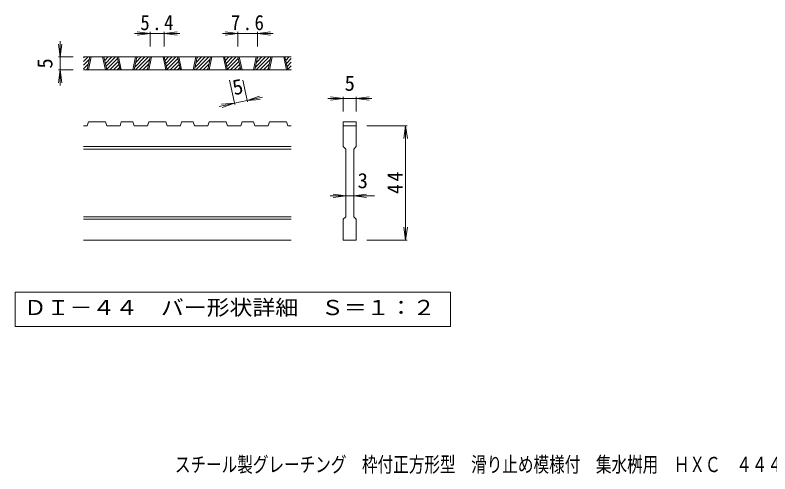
# Model space of a CAD drawing. Units: millimetres on the paper, enlarged 6 times, with parts at other scales. Extents: x -721 to 1022, y -820 to 779.
# Drawn here: x -721 to 150, y -820 to -290 of the extents above; entities that cross this region are included whole.
import ezdxf
from ezdxf.enums import TextEntityAlignment as Align

# ---------------------------------------------------------------- set-up
doc = ezdxf.new("R2010")
doc.units = ezdxf.units.MM
doc.header["$LTSCALE"] = 6
doc.layers.add('D-0_通り芯', color=3, linetype='Continuous', lineweight=9)
doc.layers.add('D-4_寸法', color=7, linetype='Continuous', lineweight=9)
doc.layers.add('F-5_F-5ﾚｲﾔ', color=2, linetype='Continuous')
doc.styles.add('ＭＳ ゴシック', font='')
doc.styles.get('ＭＳ ゴシック').set_extended_font_data('MS Gothic')

msp = doc.modelspace()

# ---------------------------------------------------------------- linework, layer by layer
at = {"layer": 'D-0_通り芯'}
for p, q in [((-642.264, -343.561), (-636.824, -338.121)), ((-642.264, -339.318), (-641.067, -338.121)), ((-402.264, -338.121), (-642.264, -338.121)), ((-638.138, -353.121), (-634.928, -338.121)), ((-636.638, -353.121), (-633.428, -338.121)), ((-620.138, -338.121), (-616.928, -353.121)), ((-618.638, -338.121), (-615.428, -353.121)), ((-618.535, -338.6), (-618.056, -338.121)), ((-617.788, -342.095), (-613.814, -338.121)), ((-617.04, -345.589), (-609.571, -338.121)), ((-616.292, -349.084), (-605.329, -338.121)), ((-600.088, -353.121), (-603.298, -338.121)), ((-598.588, -353.121), (-601.798, -338.121)), ((-582.088, -338.121), (-585.298, -353.121)), ((-580.588, -338.121), (-583.798, -353.121)), ((-583.093, -349.827), (-571.387, -338.121)), ((-582.145, -353.121), (-567.145, -338.121)), ((-581.938, -344.429), (-575.63, -338.121)), ((-580.783, -339.031), (-579.873, -338.121)), ((-568.459, -353.121), (-565.249, -338.121)), ((-566.959, -353.121), (-563.749, -338.121)), ((-550.459, -338.121), (-547.249, -353.121)), ((-548.959, -338.121), (-545.749, -353.121)), ((-548.856, -338.6), (-548.377, -338.121)), ((-548.108, -342.095), (-544.135, -338.121)), ((-547.36, -345.589), (-539.892, -338.121)), ((-546.613, -349.084), (-535.649, -338.121)), ((-530.409, -353.121), (-533.619, -338.121)), ((-528.909, -353.121), (-532.119, -338.121)), ((-512.409, -338.121), (-515.619, -353.121)), ((-510.909, -338.121), (-514.119, -353.121)), ((-513.414, -349.827), (-501.708, -338.121)), ((-512.466, -353.121), (-497.466, -338.121)), ((-512.259, -344.429), (-505.951, -338.121)), ((-511.104, -339.031), (-510.193, -338.121)), ((-498.779, -353.121), (-495.569, -338.121)), ((-497.279, -353.121), (-494.069, -338.121)), ((-480.779, -338.121), (-477.569, -353.121)), ((-479.279, -338.121), (-476.069, -353.121)), ((-479.177, -338.6), (-478.698, -338.121)), ((-478.429, -342.095), (-474.455, -338.121)), ((-477.681, -345.589), (-470.213, -338.121)), ((-476.933, -349.084), (-465.97, -338.121)), ((-460.73, -353.121), (-463.94, -338.121)), ((-459.23, -353.121), (-462.44, -338.121)), ((-442.73, -338.121), (-445.94, -353.121)), ((-441.23, -338.121), (-444.44, -353.121)), ((-443.735, -349.827), (-432.029, -338.121)), ((-442.787, -353.121), (-427.786, -338.121)), ((-442.58, -344.429), (-436.272, -338.121)), ((-441.425, -339.031), (-440.514, -338.121)), ((-429.1, -353.121), (-425.89, -338.121)), ((-427.6, -353.121), (-424.39, -338.121)), ((-411.1, -338.121), (-407.89, -353.121)), ((-409.6, -338.121), (-406.39, -353.121)), ((-409.498, -338.6), (-409.019, -338.121)), ((-408.75, -342.095), (-404.776, -338.121)), ((-408.002, -345.589), (-402.264, -339.851)), ((-642.264, -347.803), (-635.567, -341.106)), ((-642.264, -352.046), (-636.722, -346.504)), ((-615.544, -352.579), (-602.908, -339.943)), ((-611.843, -353.121), (-602.16, -343.438)), ((-607.601, -353.121), (-601.413, -346.933)), ((-577.902, -353.121), (-565.887, -341.106)), ((-573.66, -353.121), (-567.043, -346.504)), ((-545.865, -352.579), (-533.229, -339.943)), ((-542.164, -353.121), (-532.481, -343.438)), ((-537.922, -353.121), (-531.733, -346.933)), ((-508.223, -353.121), (-496.208, -341.106)), ((-503.98, -353.121), (-497.363, -346.504)), ((-476.185, -352.579), (-463.55, -339.943)), ((-472.485, -353.121), (-462.802, -343.438)), ((-468.242, -353.121), (-462.054, -346.933)), ((-438.544, -353.121), (-426.529, -341.106)), ((-434.301, -353.121), (-427.684, -346.504)), ((-407.254, -349.084), (-402.264, -344.094)), ((-406.506, -352.579), (-402.264, -348.337)), ((-402.264, -353.121), (-642.264, -353.121)), ((-639.096, -353.121), (-637.877, -351.902)), ((-603.358, -353.121), (-600.665, -350.427)), ((-569.417, -353.121), (-568.198, -351.902)), ((-533.679, -353.121), (-530.985, -350.427)), ((-499.738, -353.121), (-498.518, -351.902)), ((-464, -353.121), (-461.306, -350.427)), ((-430.059, -353.121), (-428.839, -351.902)), ((-402.806, -353.121), (-402.264, -352.579)), ((-638.138, -417.621), (-642.264, -417.621)), ((-638.138, -417.621), (-636.638, -413.121)), ((-616.928, -413.121), (-636.638, -413.121)), ((-616.928, -413.121), (-615.428, -417.621)), ((-600.088, -417.621), (-615.428, -417.621)), ((-600.088, -417.621), (-598.588, -413.121)), ((-585.298, -413.121), (-598.588, -413.121)), ((-585.298, -413.121), (-583.798, -417.621)), ((-568.459, -417.621), (-583.798, -417.621)), ((-568.459, -417.621), (-566.959, -413.121)), ((-547.249, -413.121), (-566.959, -413.121)), ((-545.749, -417.621), (-547.249, -413.121)), ((-530.409, -417.621), (-545.749, -417.621)), ((-530.409, -417.621), (-528.909, -413.121)), ((-515.619, -413.121), (-528.909, -413.121)), ((-515.619, -413.121), (-514.119, -417.621)), ((-498.779, -417.621), (-514.119, -417.621)), ((-498.779, -417.621), (-497.279, -413.121)), ((-497.279, -413.121), (-477.569, -413.121)), ((-476.069, -417.621), (-477.569, -413.121)), ((-460.73, -417.621), (-476.069, -417.621)), ((-460.73, -417.621), (-459.23, -413.121)), ((-445.94, -413.121), (-459.23, -413.121)), ((-445.94, -413.121), (-444.44, -417.621)), ((-429.1, -417.621), (-444.44, -417.621)), ((-429.1, -417.621), (-427.6, -413.121)), ((-427.6, -413.121), (-407.89, -413.121)), ((-406.39, -417.621), (-407.89, -413.121)), ((-402.264, -417.621), (-406.39, -417.621)), ((-342.264, -413.121), (-327.264, -413.121)), ((-342.264, -413.121), (-342.264, -417.621)), ((-342.264, -417.621), (-327.264, -417.621)), ((-342.264, -441.621), (-342.264, -417.621)), ((-327.264, -413.121), (-327.264, -417.621)), ((-327.264, -417.621), (-327.264, -441.621)), ((-402.264, -441.621), (-642.264, -441.621)), ((-342.264, -441.621), (-339.264, -444.621)), ((-330.264, -444.621), (-327.264, -441.621)), ((-402.264, -444.621), (-642.264, -444.621)), ((-339.264, -522.621), (-339.264, -444.621)), ((-330.264, -444.621), (-330.264, -522.621)), ((-402.264, -522.621), (-642.264, -522.621)), ((-330.264, -522.621), (-327.264, -525.621)), ((-402.264, -525.621), (-642.264, -525.621)), ((-327.264, -525.621), (-327.264, -549.621)), ((-402.264, -549.621), (-642.264, -549.621)), ((-327.264, -549.621), (-342.264, -549.621))]:
    msp.add_line(p, q, dxfattribs=at)
msp.add_lwpolyline([(-342.264, -549.621), (-342.264, -525.621), (-339.264, -522.621)], dxfattribs=at)
at = {"layer": 'D-0_通り芯', "color": 7}
msp.add_lwpolyline([(-721.256, -609.621), (-721.256, -649.492), (-218.272, -649.492), (-218.272, -609.621)], close=True, dxfattribs=at)
at = {"layer": 'D-4_寸法'}
for p, q in [((-565.249, -311.121), (-583.249, -311.121)), ((-565.249, -311.121), (-580.12, -309.163)), ((-565.249, -311.121), (-580.12, -313.079)), ((-565.249, -309.321), (-565.249, -326.121)), ((-548.959, -311.121), (-565.249, -311.121)), ((-548.959, -311.121), (-534.087, -309.163)), ((-548.959, -309.321), (-548.959, -326.121)), ((-548.959, -311.121), (-534.087, -313.079)), ((-548.959, -311.121), (-530.959, -311.121)), ((-463.94, -311.121), (-481.94, -311.121)), ((-463.94, -311.121), (-478.811, -309.163)), ((-463.94, -311.121), (-478.811, -313.079)), ((-463.94, -309.321), (-463.94, -326.121)), ((-441.23, -311.121), (-463.94, -311.121)), ((-441.23, -311.121), (-426.358, -309.163)), ((-441.23, -309.321), (-441.23, -326.121)), ((-441.23, -311.121), (-426.358, -313.079)), ((-441.23, -311.121), (-423.23, -311.121)), ((-669.264, -338.121), (-669.264, -320.121)), ((-669.264, -338.121), (-671.222, -323.249)), ((-669.264, -338.121), (-667.306, -323.249)), ((-671.064, -338.121), (-654.264, -338.121)), ((-669.264, -338.121), (-669.264, -353.121)), ((-669.264, -353.121), (-671.222, -367.993)), ((-671.064, -353.121), (-654.264, -353.121)), ((-669.264, -353.121), (-667.306, -367.993)), ((-669.264, -353.121), (-669.264, -371.121)), ((-467.488, -393.223), (-473.558, -364.855)), ((-452.82, -390.084), (-458.219, -364.855)), ((-453.196, -388.324), (-439.064, -383.297)), ((-467.864, -391.463), (-485.466, -395.23)), ((-467.864, -391.463), (-482.816, -392.66)), ((-467.864, -391.463), (-481.997, -396.489)), ((-453.196, -388.324), (-467.864, -391.463)), ((-453.196, -388.324), (-435.595, -384.557)), ((-453.196, -388.324), (-438.244, -387.127)), ((-342.264, -386.121), (-360.264, -386.121)), ((-342.264, -386.121), (-357.136, -384.163)), ((-342.264, -386.121), (-357.136, -388.079)), ((-342.264, -384.321), (-342.264, -401.121)), ((-327.264, -386.121), (-342.264, -386.121)), ((-327.264, -386.121), (-312.392, -384.163)), ((-327.264, -384.321), (-327.264, -401.121)), ((-327.264, -386.121), (-312.392, -388.079)), ((-327.264, -386.121), (-309.264, -386.121)), ((-268.464, -417.621), (-315.264, -417.621)), ((-270.264, -417.621), (-272.222, -432.492)), ((-270.264, -417.621), (-268.306, -432.492)), ((-270.264, -549.621), (-270.264, -417.621)), ((-339.264, -498.621), (-354.136, -496.663)), ((-330.264, -498.621), (-315.393, -496.663)), ((-339.264, -498.621), (-357.264, -498.621)), ((-339.264, -498.621), (-354.136, -500.579)), ((-330.264, -498.621), (-339.264, -498.621)), ((-330.264, -498.621), (-315.393, -500.579)), ((-330.264, -498.621), (-306.264, -498.621)), ((-270.264, -549.621), (-272.222, -534.749)), ((-270.264, -549.621), (-268.306, -534.749)), ((-268.464, -549.621), (-315.264, -549.621))]:
    msp.add_line(p, q, dxfattribs=at)

# ---------------------------------------------------------------- texts
at = {"layer": 'D-0_通り芯', "color": 2, "style": 'ＭＳ ゴシック', "width": 1.1}
msp.add_text('ＤＩ－４４\u3000バー形状詳細\u3000Ｓ＝１：２', height=17.6, dxfattribs=at).set_placement((-711.264, -641.556), align=Align.BOTTOM_LEFT)
at = {"layer": 'D-4_寸法', "color": 2, "style": 'ＭＳ ゴシック'}
for rotation, p in [(90, (-672.864, -351.621)), (12.079, (-467.151, -387.629))]:
    msp.add_text('5', height=17.6, rotation=rotation, dxfattribs=at).set_placement(p, align=Align.BOTTOM_LEFT)
for s, p in [('5', (-340.764, -382.521)), ('3', (-325.764, -495.021))]:
    msp.add_text(s, height=17.6, dxfattribs=at).set_placement(p, align=Align.BOTTOM_LEFT)
at = {"layer": 'D-4_寸法', "color": 2, "char_height": 17.6, "attachment_point": 7, "style": 'ＭＳ ゴシック'}
for s, insert in [('\\T1.27;\\W0.9;5.4', (-576.604, -307.521)), ('\\T1.27;\\W0.9;7.6', (-472.085, -307.521))]:
    msp.add_mtext(s, dxfattribs=dict(at, insert=insert))
at = {"layer": 'D-4_寸法', "color": 2, "insert": (-273.864, -496.371), "char_height": 17.6, "attachment_point": 7, "rotation": 90, "style": 'ＭＳ ゴシック'}
msp.add_mtext('\\T1.27;\\W0.95;44', dxfattribs=at)
at = {"layer": 'F-5_F-5ﾚｲﾔ', "style": 'ＭＳ ゴシック', "width": 0.75}
msp.add_text('スチール製グレーチング\u3000枠付正方形型\u3000滑り止め模様付\u3000集水桝用\u3000ＨＸＣ\u3000４４４４', height=17.6, dxfattribs=at).set_placement((-536.7, -822.782), align=Align.BOTTOM_LEFT)

doc.saveas('drawing.dxf')
